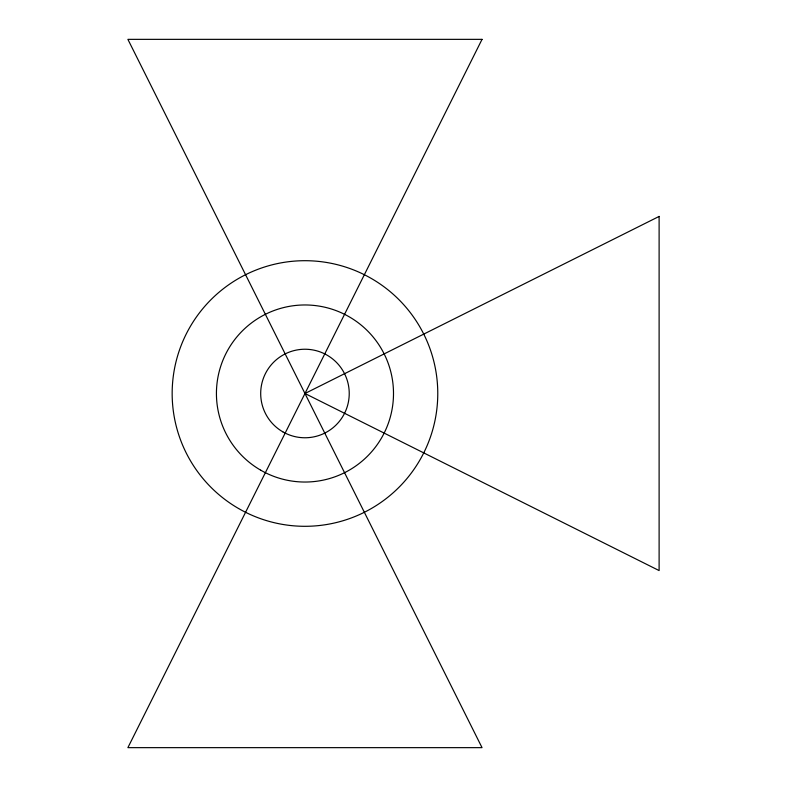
<?xml version="1.0" encoding="UTF-8"?>
<svg xmlns="http://www.w3.org/2000/svg" width="787" height="787" viewBox="0 0 787 787"><rect width="100%" height="100%" fill="white"/><g stroke="black" fill="none" stroke-linecap="round" stroke-linejoin="round"><path stroke-width="1.18" d="M482.038 39.35L127.888 747.65L482.038 747.65L127.888 39.35L482.038 39.35M659.112 216.425L304.962 393.5L659.112 570.575L659.112 216.425M282.828 431.837A44.269 44.269 0 0 0 349.231 393.5A44.269 44.269 0 0 0 282.828 355.163A44.269 44.269 0 0 0 282.828 431.837M260.694 470.173A88.537 88.537 0 0 0 393.5 393.5A88.537 88.537 0 0 0 260.694 316.827A88.537 88.537 0 0 0 260.694 470.173M238.559 508.51A132.806 132.806 0 0 0 437.769 393.5A132.806 132.806 0 0 0 238.559 278.49A132.806 132.806 0 0 0 238.559 508.51"/></g></svg>
